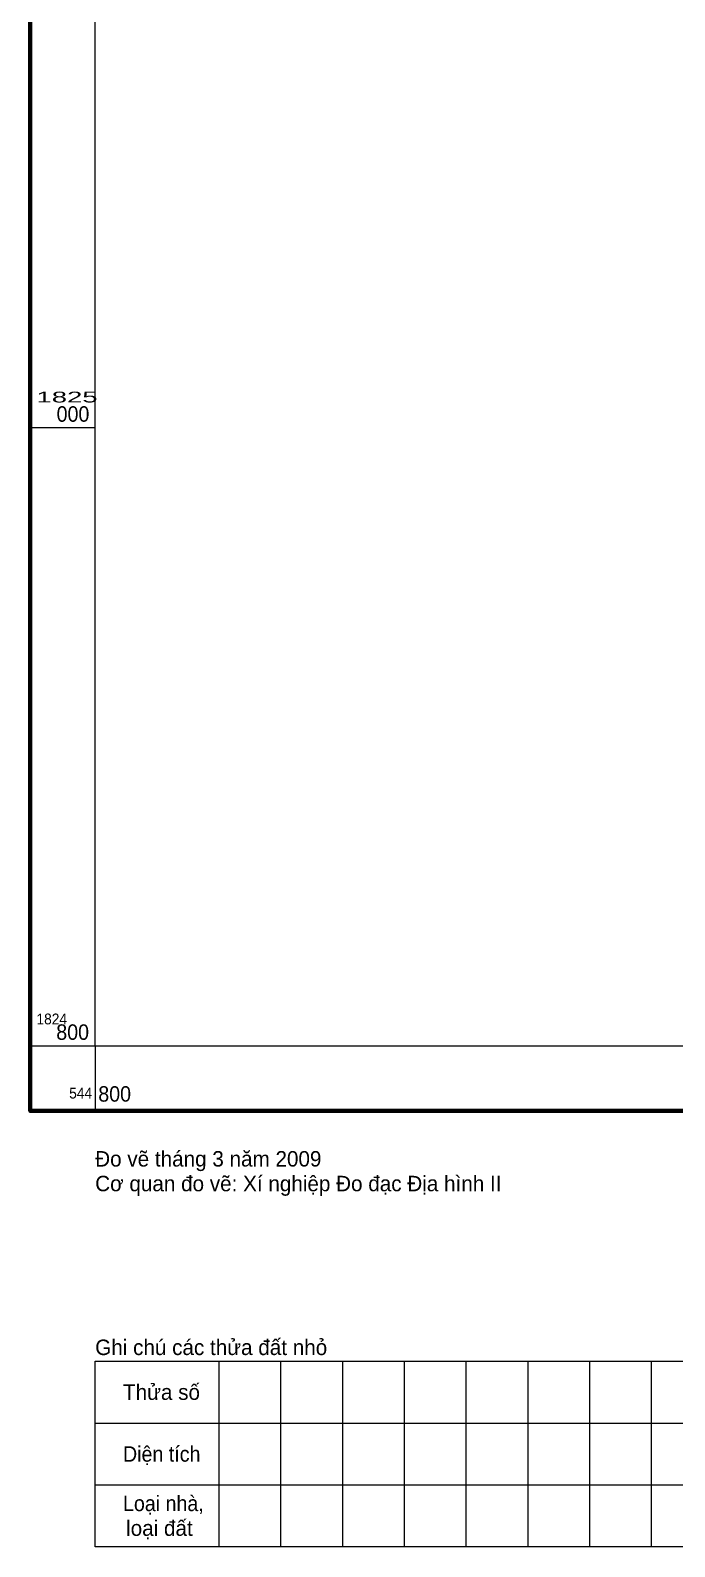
# Model space of a CAD drawing. Header units: metres. Extents: x 544779 to 546235, y 1824638 to 1826293.
# Drawn here: x 544779 to 544987.6, y 1824638 to 1825128.6 of the extents above; entities that cross this region are included whole.
import ezdxf
from ezdxf.enums import TextEntityAlignment as Align

# ---------------------------------------------------------------- set-up
doc = ezdxf.new("R2010")
doc.units = ezdxf.units.M
doc.header["$LTSCALE"] = 0.6
doc.layers.add('62', color=7, linetype='Continuous', lineweight=13)

msp = doc.modelspace()

# ---------------------------------------------------------------- linework, layer by layer
at = {"layer": '62'}
for p, q in [((544800, 1825000), (544779, 1825000)), ((544800, 1824800), (544779, 1824800)), ((544800, 1824800), (544800, 1824779)), ((544840, 1824698), (544840, 1824638)), ((544860, 1824698), (544860, 1824638)), ((544880, 1824698), (544880, 1824638)), ((544900, 1824698), (544900, 1824638)), ((544920, 1824698), (544920, 1824638)), ((544940, 1824698), (544940, 1824638)), ((544960, 1824698), (544960, 1824638)), ((544980, 1824698), (544980, 1824638)), ((544800, 1824678), (546200, 1824678)), ((544800, 1824658), (546200, 1824658))]:
    msp.add_line(p, q, dxfattribs=at)
at = {"layer": '62', "lineweight": 158}
msp.add_lwpolyline([(544779, 1826221), (546221, 1826221), (546221, 1824779), (544779, 1824779)], close=True, dxfattribs=at)
at = {"layer": '62'}
for points in [[(544800, 1826200), (546200, 1826200), (546200, 1824800), (544800, 1824800)], [(544800, 1824698), (546200, 1824698), (546200, 1824638), (544800, 1824638)]]:
    msp.add_lwpolyline(points, close=True, dxfattribs=at)

# ---------------------------------------------------------------- texts
for s, height, width, p in [('1825', 3.5, 1.9, (544781, 1825008.23)), ('000', 5, 0.95, (544787.51, 1825002)), ('1824', 3.5, 0.95, (544781, 1824807)), ('800', 5, 0.95, (544801, 1824782)), ('Diện tích', 5, 0.95, (544809, 1824665.5)), ('Loại nhà,', 5, 0.95, (544809, 1824649.5))]:
    msp.add_text(s, height=height, dxfattribs=dict(at, width=width)).set_placement(p)
at = {"layer": '62', "width": 0.95}
for s, height, p in [('800', 5, (544798, 1824802)), ('544', 3.5, (544799, 1824783))]:
    msp.add_text(s, height=height, dxfattribs=at).set_placement(p, align=Align.RIGHT)
at = {"layer": '62'}
for s, p in [('Đo vẽ tháng 3 năm 2009', (544800, 1824761)), ('Cơ quan đo vẽ: Xí nghiệp Đo đạc Địa hình II', (544800, 1824753)), ('Ghi chú các thửa đất nhỏ', (544800, 1824700)), ('Thửa số', (544809, 1824685.5)), ('loại đất', (544810, 1824641.5))]:
    msp.add_text(s, height=5, dxfattribs=at).set_placement(p)

doc.saveas('drawing.dxf')
